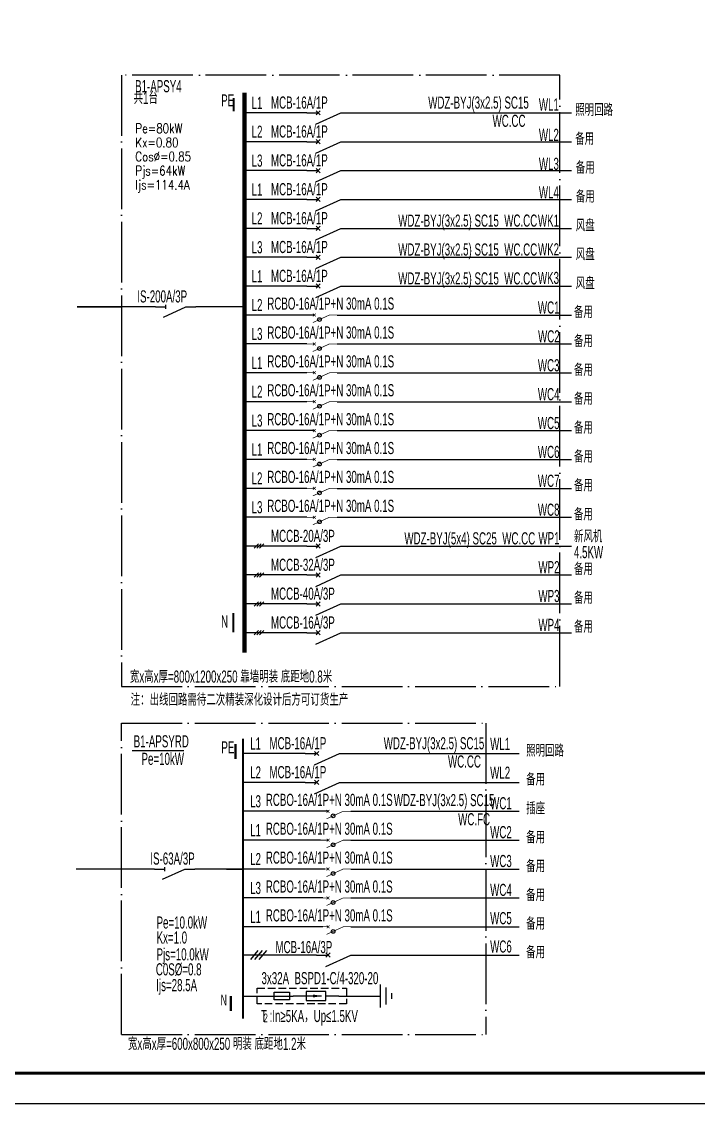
# Model space of a CAD drawing. Extents: x 776418 to 2076422, y -1170708 to 498544.
# Drawn here: x 978361 to 1000677, y -725350 to -689690 of the extents above; entities that cross this region are included whole.
import ezdxf

# ---------------------------------------------------------------- set-up
doc = ezdxf.new("R2010")
doc.units = 0
doc.header["$LTSCALE"] = 1000
doc.header["$MEASUREMENT"] = 0
for name, pattern in [('CONTINOUS', [0]), ('DASH', [0.35, 0.25, -0.1]), ('DOTE', [2.42, 2, -0.2, 0.02, -0.2])]:
    doc.linetypes.add(name, pattern=pattern)
doc.layers.get('0').update_dxf_attribs({"linetype": 'CONTINUOUS'})
for name, color, linetype in [('D-TEXT', 7, 'CONTINUOUS'), ('DOTLN', 2, 'DASH'), ('DQ', 255, 'CONTINOUS'), ('ELEMENT', 3, 'CONTINUOUS'), ('SIG_TEXT', 7, 'CONTINUOUS'), ('TEL_TEXT', 3, 'CONTINUOUS'), ('TEL_TITLE', 7, 'CONTINUOUS'), ('WIRE-动力', 2, 'CONTINUOUS'), ('WIRE-照明', 1, 'CONTINUOUS')]:
    doc.layers.add(name, color=color, linetype=linetype)
doc.styles.add('_JD', font='ros.shx', dxfattribs={"width": 0.8, "bigfont": 'JD.shx'})
doc.styles.add('_TEL_DIM', font='SIMPLEX', dxfattribs={"width": 0.7, "height": 3.5, "bigfont": 'HZTXT'})
doc.styles.add('DIM_FONT', font='SIMPLEX', dxfattribs={"width": 0.7, "bigfont": 'GBCBIG'})
doc.styles.get("Standard").update_dxf_attribs({"font": 'gbenor.shx', "bigfont": 'gbcbig.shx'})

# ---------------------------------------------------------------- blocks, each defined once
blk = doc.blocks.new('M_M8')
for p, q in [((-0.25, -0.2), (0, -0.75)), ((0.05, -0.25), (-0.05, -0.25))]:
    blk.add_line(p, q)
for points in [[(0, 0), (0, -0.25)], [(0, -0.75), (0, -1)]]:
    blk.add_lwpolyline(points)
at = {"style": 'DIM_FONT', "width": 0.8, "flags": 9}
blk.add_attdef('S', (0.25, -0.5), '', height=0.2, dxfattribs=at)
blk = doc.blocks.new('M_M7')
for p, q in [((-0.25, -0.2), (0, -0.75)), ((-0.047, -0.297), (0.047, -0.203)), ((-0.047, -0.203), (0.047, -0.297))]:
    blk.add_line(p, q)
for points in [[(0, 0), (0, -0.25)], [(0, -0.75), (0, -1)]]:
    blk.add_lwpolyline(points)
at = {"width": 0.8, "flags": 9}
blk.add_attdef('S', (0.25, -0.5), '', height=0.2, dxfattribs=at)
blk = doc.blocks.new('$element$00000525')
at = {"const_width": 0.0233}
for points in [[(0, 0), (0, -0.25)], [(-0.25, -0.2), (0, -0.75), (0, -1)], [(-0.047, -0.203), (0.047, -0.297)], [(0.047, -0.203), (-0.047, -0.297)]]:
    blk.add_lwpolyline(points, dxfattribs=at)
blk.add_circle((-0.151, -0.417), 0.0615)
at = {"flags": 9}
blk.add_attdef('S', (0, 0), '', height=0.00000667, dxfattribs=at)
blk = doc.blocks.new('M_M24')
for p, q in [((-0.25, -0.375), (0.25, -0.375)), ((-0.1875, -0.5), (0.1875, -0.5)), ((-0.0625, -0.625), (0.0625, -0.625))]:
    blk.add_line(p, q)
blk.add_lwpolyline([(0, 0), (0, -0.375)])
at = {"width": 0.8, "flags": 9}
blk.add_attdef('S', (0.25, -0.5), '', height=0.2, dxfattribs=at)
blk = doc.blocks.new('M_M17')
for p, q in [((-0.1, -0.717), (-0.1, -0.283)), ((-0.1, -0.283), (0.1, -0.283)), ((0, -0.383), (0, -0.717)), ((0.1, -0.283), (0.1, -0.717)), ((0.1, -0.717), (-0.1, -0.717))]:
    blk.add_line(p, q)
for points in [[(0, 0), (0, -0.283)], [(0, -0.717), (0, -1)]]:
    blk.add_lwpolyline(points)
for points in [[(-0.033, -0.567), (0.033, -0.567), (0, -0.367), (0.033, -0.567)], [(0.033, -0.567), (0, -0.367), (-0.033, -0.567), (0.033, -0.567)], [(0, -0.367), (-0.033, -0.567), (0.033, -0.567), (0, -0.367)]]:
    blk.add_solid(points)
at = {"width": 0.8, "flags": 9}
blk.add_attdef('S', (0.25, -0.5), '', height=0.2, dxfattribs=at)

msp = doc.modelspace()

# ---------------------------------------------------------------- linework, layer by layer
at = {"linetype": 'DOTE'}
for p, q in [((981659, -691454), (981656, -711612)), ((996108, -691454), (981659, -691454)), ((996105, -711612), (996108, -691454)), ((981656, -711612), (996105, -711612)), ((981656, -723083), (981656, -712818)), ((981656, -712818), (993663, -712818)), ((993663, -712818), (993663, -723083)), ((981656, -723083), (993663, -723083))]:
    msp.add_line(p, q, dxfattribs=at)
for p, q in [((986026, -707051), (986169, -706908)), ((986115, -707051), (986258, -706908)), ((986203, -707051), (986347, -706908)), ((986026, -708004), (986169, -707860)), ((986115, -708004), (986258, -707860)), ((986203, -708004), (986347, -707860)), ((986026, -708956), (986169, -708813)), ((986115, -708956), (986258, -708813)), ((986203, -708956), (986347, -708813)), ((986026, -709908), (986169, -709765)), ((986115, -709908), (986258, -709765)), ((986203, -709908), (986347, -709765)), ((982009, -713723), (983708, -713723))]:
    msp.add_line(p, q)
at = {"linetype": 'Continuous'}
for points, const_width in [([(985350, -692208), (985350, -692648)], 64.6), ([(985346, -709181), (985346, -709825)], 64.6), ([(985410, -713500), (985410, -713997)], 72.9), ([(985257, -721807), (985257, -722304)], 72.9)]:
    msp.add_lwpolyline(points, dxfattribs=dict(at, const_width=const_width))
at = {"layer": 'DOTLN', "linetype": 'DASH'}
msp.add_lwpolyline([(986130, -721557), (989077, -721557), (989077, -722066), (986130, -722066)], close=True, dxfattribs=at)
at = {"layer": 'ELEMENT'}
msp.add_lwpolyline([(986686, -721941), (986686, -721681), (987196, -721681), (987196, -721941)], close=True, dxfattribs=at)
at = {"layer": 'TEL_TITLE'}
msp.add_lwpolyline([(908431, -725350), (1034531, -725350), (1034531, -665950), (908431, -665950)], close=True, dxfattribs=at)
at = {"layer": 'TEL_TITLE', "const_width": 100}
msp.add_lwpolyline([(910931, -724350), (1033531, -724350), (1033531, -666950), (910931, -666950)], close=True, dxfattribs=at)
at = {"layer": 'WIRE-动力'}
for p, q in [((986151, -720316), (985903, -720610)), ((986291, -720316), (986043, -720610)), ((986431, -720316), (986183, -720610))]:
    msp.add_line(p, q, dxfattribs=at)
at = {"layer": 'WIRE-照明'}
for p, q in [((987764, -692696), (985706, -692696)), ((987764, -693648), (985706, -693648)), ((987764, -694600), (985706, -694600)), ((987764, -695552), (985706, -695552)), ((987764, -696505), (985706, -696505)), ((987764, -697457), (985706, -697457)), ((987764, -698409), (985706, -698409)), ((980192, -699095), (981658, -699095)), ((988013, -699361), (985706, -699361)), ((987763, -700314), (985706, -700314)), ((987763, -701266), (985706, -701266)), ((987763, -702218), (985706, -702218)), ((988013, -703171), (985705, -703171)), ((987763, -704123), (985705, -704123)), ((987763, -705075), (985705, -705075)), ((987763, -706027), (985705, -706027)), ((987764, -706980), (985706, -706980)), ((987764, -707932), (985706, -707932)), ((987764, -708884), (985706, -708884)), ((987764, -709837), (985706, -709837)), ((987715, -713816), (985658, -713816)), ((987715, -714769), (985658, -714769)), ((988465, -715721), (985658, -715721)), ((988215, -716673), (985658, -716673)), ((985111, -717625), (985658, -717625)), ((988362, -717625), (985658, -717625)), ((988295, -718578), (985658, -718578)), ((988295, -719530), (985658, -719530)), ((988089, -720463), (985658, -720463)), ((985658, -721812), (987319, -721811)), ((988819, -721811), (989632, -721811))]:
    msp.add_line(p, q, dxfattribs=at)
at = {"layer": 'WIRE-照明', "linetype": 'ByBlock'}
for p, q in [((989264, -692696), (996494, -692696)), ((989264, -693648), (996493, -693648)), ((989264, -694600), (996493, -694600)), ((989264, -695552), (996493, -695552)), ((989264, -696505), (996493, -696505)), ((989264, -697457), (996493, -697457)), ((989264, -698409), (996493, -698409)), ((988763, -699361), (996493, -699361)), ((988763, -700314), (996492, -700314)), ((988763, -701266), (996492, -701266)), ((988763, -702218), (996492, -702218)), ((988763, -703171), (996492, -703171)), ((988763, -704123), (996492, -704123)), ((988763, -705075), (996492, -705075)), ((988763, -706027), (996492, -706027)), ((989264, -706980), (996491, -706980)), ((989264, -707932), (996491, -707932)), ((989264, -708884), (996491, -708884)), ((989264, -709837), (996491, -709837)), ((989215, -713816), (994763, -713816)), ((989215, -714769), (994763, -714769)), ((989215, -715721), (994763, -715721)), ((989215, -716673), (994763, -716673)), ((989215, -717625), (994763, -717625)), ((989215, -718578), (994763, -718578)), ((989215, -719530), (994763, -719530)), ((989589, -720463), (994763, -720463))]:
    msp.add_line(p, q, dxfattribs=at)
at = {"layer": 'WIRE-照明', "linetype": 'Continuous'}
for p, q in [((982777, -699095), (980192, -699095)), ((985690, -699095), (984106, -699095)), ((982745, -717625), (980161, -717625)), ((985658, -717625), (984074, -717625))]:
    msp.add_line(p, q, dxfattribs=at)
at = {"layer": 'WIRE-照明', "const_width": 142}
msp.add_lwpolyline([(985706, -692033), (985706, -710489)], dxfattribs=at)
at = {"layer": 'WIRE-照明', "color": 1, "const_width": 66.5}
msp.add_lwpolyline([(985658, -713333), (985658, -722560)], dxfattribs=at)

# ---------------------------------------------------------------- block references
at = {"layer": 'DQ'}
for name, p, xscale, yscale, zscale, rotation in [('M_M7', (987764, -692696), 1500, 1500, 1500, 89.99999999999993), ('M_M7', (987764, -693648), 1500, 1500, 1500, 89.99999999999993), ('M_M7', (987764, -694600), 1500, 1500, 1500, 89.99999999999993), ('M_M7', (987764, -695552), 1500, 1500, 1500, 89.99999999999993), ('M_M7', (987764, -696505), 1500, 1500, 1500, 89.99999999999993), ('M_M7', (987764, -697457), 1500, 1500, 1500, 89.99999999999993), ('M_M7', (987764, -698409), 1500, 1500, 1500, 89.99999999999993), ('M_M8', (982777, -699095), 1328.571428571429, 1328.571428571429, 1328.571428571429, 89.99999999999999), ('M_M7', (987764, -706980), 1500, 1500, 1500, 89.99999999999993), ('M_M7', (987764, -707932), 1500, 1500, 1500, 89.99999999999993), ('M_M7', (987764, -708884), 1500, 1500, 1500, 89.99999999999993), ('M_M7', (987764, -709837), 1500, 1500, 1500, 89.99999999999993), ('M_M7', (987715, -713816), 1500, 1500, 1500, 89.99999999999993), ('M_M7', (987715, -714769), 1500, 1500, 1500, 89.99999999999993), ('M_M8', (982745, -717625), 1328.571428571429, 1328.571428571429, 1328.571428571429, 89.99999999999999)]:
    msp.add_blockref(name, p, dxfattribs=dict(at, xscale=xscale, yscale=yscale, zscale=zscale, rotation=rotation))
at = {"layer": 'ELEMENT'}
for name, p, xscale, yscale, zscale, rotation in [('$element$00000525', (987763, -699361), 1000, 1000, 1000, 90), ('$element$00000525', (987763, -700314), 1000, 1000, 1000, 90), ('$element$00000525', (987763, -701266), 1000, 1000, 1000, 90), ('$element$00000525', (987763, -702218), 1000, 1000, 1000, 90), ('$element$00000525', (987763, -703171), 1000, 1000, 1000, 90), ('$element$00000525', (987763, -704123), 1000, 1000, 1000, 90), ('$element$00000525', (987763, -705075), 1000, 1000, 1000, 90), ('$element$00000525', (987763, -706027), 1000, 1000, 1000, 90), ('$element$00000525', (988215, -715721), 1000, 1000, 1000, 90), ('$element$00000525', (988215, -716673), 1000, 1000, 1000, 90), ('$element$00000525', (988215, -717625), 1000, 1000, 1000, 90), ('$element$00000525', (988215, -718578), 1000, 1000, 1000, 90), ('$element$00000525', (988215, -719530), 1000, 1000, 1000, 90), ('M_M7', (988089, -720463), 1500, 1500, 1500, 89.99999999999993), ('M_M17', (988819, -721811), -1500, 1500, 1500, 270), ('M_M24', (989632, -721811), 1500, 1500, 1500, 90)]:
    msp.add_blockref(name, p, dxfattribs=dict(at, xscale=xscale, yscale=yscale, zscale=zscale, rotation=rotation))

# ---------------------------------------------------------------- texts
at = {"layer": 'D-TEXT', "style": '_JD', "width": 0.6}
for s, p in [('B1-APSY4', (982103, -692018)), ('共1台', (982053, -692402)), ('PE', (984941, -692487)), ('L1', (985945, -692567)), ('WL1', (995417, -692620)), ('照明回路', (996616, -692799)), ('L2', (985945, -693519)), ('WL2', (995417, -693620)), ('备用', (996616, -693752)), ('L3', (985945, -694472)), ('WL3', (995417, -694576)), ('备用', (996633, -694704)), ('L1', (985945, -695424)), ('WL4', (995417, -695517)), ('备用', (996633, -695656)), ('L2', (985945, -696376)), ('WK1', (995386, -696450)), ('风盘', (996633, -696608)), ('L3', (985945, -697328)), ('WK2', (995388, -697396)), ('风盘', (996633, -697561)), ('L1', (985945, -698281)), ('WK3', (995386, -698339)), ('风盘', (996632, -698513)), ('IS-200A/3P', (982176, -698948)), ('L2', (985945, -699233)), ('RCBO-16A/1P+N 30mA 0.1S', (986462, -699184)), ('WC1', (995385, -699313)), ('备用', (996574, -699465)), ('L3', (985945, -700185)), ('RCBO-16A/1P+N 30mA 0.1S', (986462, -700137)), ('WC2', (995390, -700265)), ('备用', (996574, -700418)), ('RCBO-16A/1P+N 30mA 0.1S', (986462, -701089)), ('L1', (985945, -701138)), ('WC3', (995384, -701218)), ('备用', (996574, -701370)), ('L2', (985945, -702090)), ('RCBO-16A/1P+N 30mA 0.1S', (986462, -702041)), ('WC4', (995384, -702170)), ('备用', (996574, -702322)), ('L3', (985945, -703042)), ('RCBO-16A/1P+N 30mA 0.1S', (986461, -702994)), ('WC5', (995384, -703122)), ('备用', (996574, -703274)), ('RCBO-16A/1P+N 30mA 0.1S', (986461, -703946)), ('L1', (985944, -703994)), ('WC6', (995384, -704075)), ('备用', (996574, -704227)), ('L2', (985944, -704947)), ('RCBO-16A/1P+N 30mA 0.1S', (986461, -704898)), ('WC7', (995384, -705027)), ('备用', (996574, -705179)), ('L3', (985944, -705899)), ('RCBO-16A/1P+N 30mA 0.1S', (986461, -705850)), ('WC8', (995384, -705979)), ('备用', (996574, -706131)), ('新风机', (996574, -706857)), ('WP1', (995402, -706919)), ('4.5KW', (996574, -707378)), ('WP2', (995402, -707872)), ('备用', (996574, -707932)), ('WP3', (995402, -708824)), ('备用', (996574, -708885)), ('N', (984937, -709664)), ('WP4', (995402, -709776)), ('备用', (996574, -709837)), ('宽x高x厚=800x1200x250 靠墙明装 底距地0.8米', (981931, -711481)), ('注：出线回路需待二次精装深化设计后方可订货生产', (981955, -712240)), ('L1', (985896, -713688)), ('WL1', (993810, -713698)), ('照明回路', (994996, -713920)), ('L2', (985896, -714640)), ('WL2', (993810, -714650)), ('备用', (994996, -714872)), ('L3', (985896, -715592)), ('RCBO-16A/1P+N 30mA 0.1S', (986413, -715544)), ('WC1', (993810, -715656)), ('插座', (994996, -715825)), ('L1', (985896, -716545)), ('RCBO-16A/1P+N 30mA 0.1S', (986413, -716496)), ('WC2', (993810, -716609)), ('备用', (994996, -716777)), ('IS-63A/3P', (982605, -717479)), ('L2', (985896, -717497)), ('RCBO-16A/1P+N 30mA 0.1S', (986413, -717448)), ('WC3', (993810, -717561)), ('备用', (994996, -717729)), ('L3', (985896, -718449)), ('RCBO-16A/1P+N 30mA 0.1S', (986413, -718401)), ('WC4', (993810, -718513)), ('备用', (994996, -718682)), ('L1', (985896, -719401)), ('RCBO-16A/1P+N 30mA 0.1S', (986413, -719353)), ('WC5', (993810, -719446)), ('备用', (994996, -719624)), ('MCB-16A/3P', (986731, -720398)), ('WC6', (993810, -720379)), ('备用', (994996, -720567)), ('3x32A  BSPD1-C/4-320-20', (986270, -721422)), ('T :In≥5KA，Up≤1.5KV', (986253, -722670)), ('宽x高x厚=600x800x250 明装 底距地1.2米', (981867, -723586))]:
    msp.add_text(s, height=400, dxfattribs=at).set_placement(p)
at = {"layer": 'SIG_TEXT', "style": '_TEL_DIM', "width": 0.8}
for s, p in [('Pe=80kW', (982109, -693363)), ('Kx=0.80', (982109, -693828)), ('Cos%%C=0.85', (982109, -694293)), ('Pjs=64kW', (982109, -694758)), ('Ijs=114.4A', (982109, -695223))]:
    msp.add_text(s, height=310, dxfattribs=at).set_placement(p)
at = {"layer": 'TEL_TEXT', "color": 7, "style": '_JD', "width": 0.6}
for s, p in [('MCB-16A/1P', (986583, -692557)), ('WDZ-BYJ(3x2.5) SC15', (991768, -692558)), (' WC.CC', (993800, -693158)), ('MCB-16A/1P', (986583, -693510)), ('MCB-16A/1P', (986583, -694462)), ('MCB-16A/1P', (986583, -695414)), ('MCB-16A/1P', (986583, -696367)), ('WDZ-BYJ(3x2.5) SC15  WC.CC', (990780, -696449)), ('MCB-16A/1P', (986583, -697319)), ('WDZ-BYJ(3x2.5) SC15  WC.CC', (990780, -697402)), ('MCB-16A/1P', (986583, -698271)), ('WDZ-BYJ(3x2.5) SC15  WC.CC', (990780, -698354)), ('MCCB-20A/3P', (986583, -706842)), ('WDZ-BYJ(5x4) SC25  WC.CC', (990982, -706924)), ('MCCB-32A/3P', (986583, -707794)), ('MCCB-40A/3P', (986583, -708746)), ('MCCB-16A/3P', (986583, -709698)), ('B1-APSYRD', (982056, -713615)), ('PE', (984947, -713816)), ('MCB-16A/1P', (986534, -713678)), ('WDZ-BYJ(3x2.5) SC15', (990300, -713679)), ('Pe=10kW', (982314, -714193)), (' WC.CC', (992331, -714279)), ('MCB-16A/1P', (986534, -714630)), ('WDZ-BYJ(3x2.5) SC15', (990634, -715552)), (' WC.FC', (992666, -716184))]:
    msp.add_text(s, height=400, dxfattribs=at).set_placement(p)
at = {"layer": 'TEL_TEXT', "style": '_JD', "width": 0.6}
for s, p in [('Pe=10.0kW', (982810, -719588, 147236)), ('Kx=1.0', (982810, -720084)), ('Pjs=10.0kW', (982810, -720638, 147236)), ('C0S%%C=0.8', (982786, -721132, 147236)), ('Ijs=28.5A', (982800, -721652, 147236))]:
    msp.add_text(s, height=400, dxfattribs=at).set_placement(p)
at = {"layer": 'TEL_TEXT', "linetype": 'Continuous', "style": '_JD', "width": 0.6}
msp.add_text('N', height=350, dxfattribs=at).set_placement((984927, -722122))
at = {"layer": 'TEL_TEXT', "ltscale": 2, "style": '_JD', "width": 0.6}
msp.add_text('2', height=288, dxfattribs=at).set_placement((986346, -722678))

doc.saveas('drawing.dxf')
